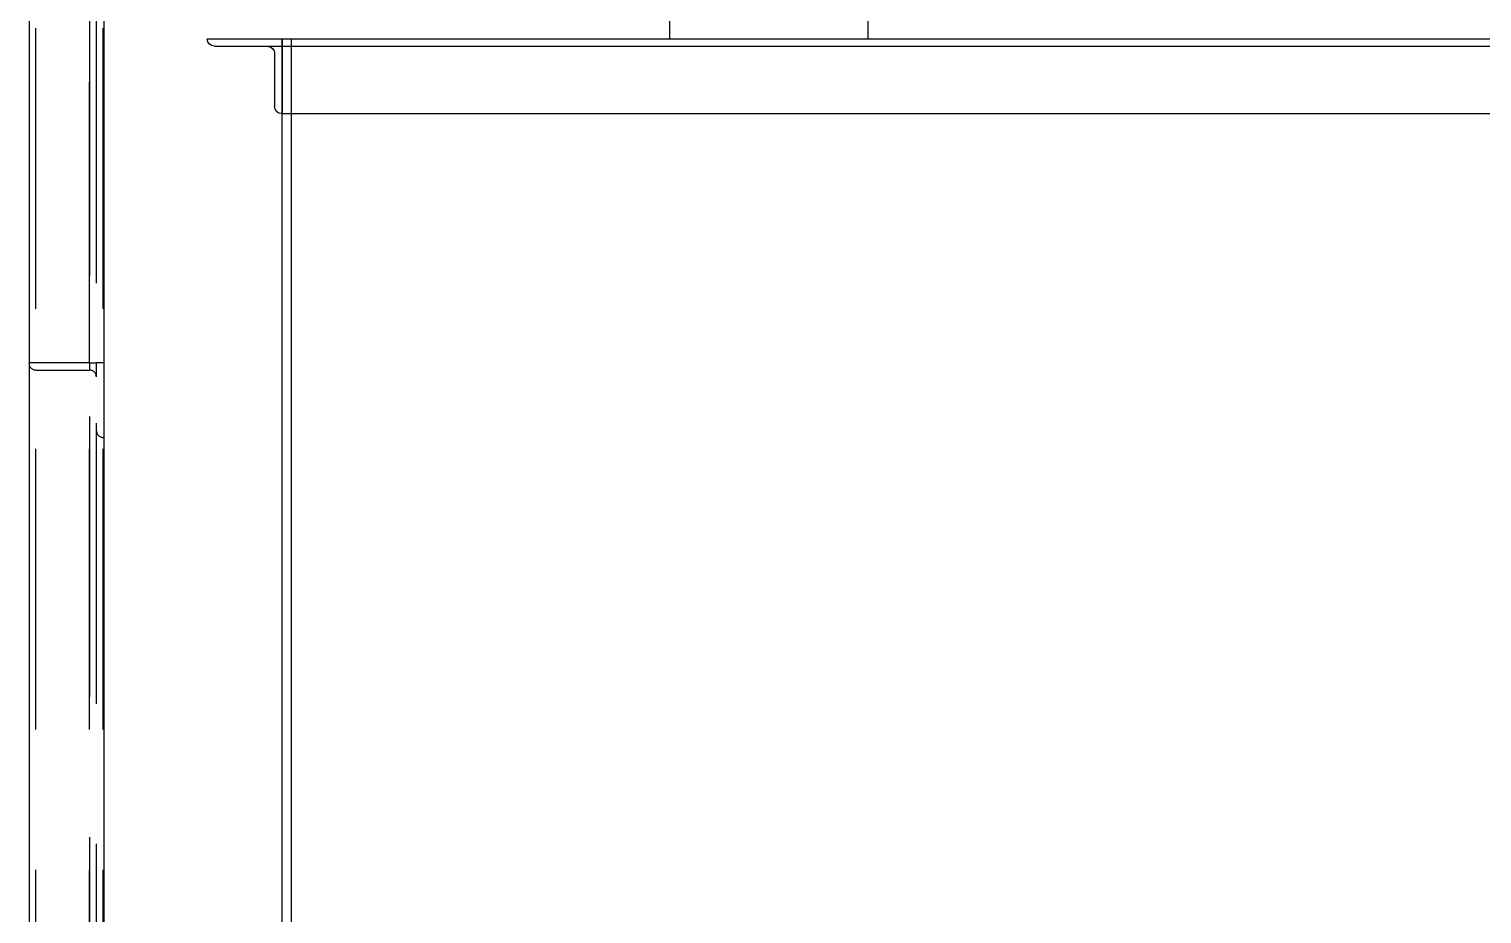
# Model space of a CAD drawing. Header units: metres. Extents: x 0 to 63075, y 0 to 44550.
# Drawn here: x 39330 to 40563, y 34661 to 35412 of the extents above; entities that cross this region are included whole.
import ezdxf

# ---------------------------------------------------------------- set-up
doc = ezdxf.new("R2010")
doc.units = ezdxf.units.M
doc.header["$LTSCALE"] = 75
doc.linetypes.add('HIDDEN2', pattern=[4.7625, 3.175, -1.5875])
for name, color, linetype in [('SDM', 7, 'Continuous'), ('SL1', 8, 'Continuous'), ('SL4', 4, 'Continuous'), ('ST1', 7, 'HIDDEN2')]:
    doc.layers.add(name, color=color, linetype=linetype)

# ---------------------------------------------------------------- blocks, each defined once
blk = doc.blocks.new('A$C32abaae3')
at = {"layer": 'SL1', "extrusion": (2.28848e-17, 1, 0)}
for p, q in [((13490, 7532.8), (13490, 7201.1)), ((13658.3, 7532.8), (13658.3, 7201.1))]:
    blk.add_line(p, q, dxfattribs=at)
at = {"layer": 'SL1', "extrusion": (-1.9916e-16, 1, 0)}
for p, q in [((13097.7, 7201.1, 14766.7), (16327.6, 7201.1, 14766.7)), ((13097.7, 7201.1, 14766.7), (13097.7, 7200.8, 14766.7)), ((13103.7, 7194.8, 14766.7), (16316.6, 7194.8, 14766.7)), ((13161.2, 7201.1, 14766.7), (13161.2, 7137.6, 14766.7)), ((13161.2, 7137.6, 14766.7), (13161.2, 7201.1, 14766.7)), ((13169.2, 4304.7, 14766.7), (13169.2, 7201.1, 14766.7)), ((13154.8, 7188.4, 14766.7), (13154.8, 7143.6, 14766.7)), ((13160.8, 7137.6, 14766.7), (16217.6, 7137.6, 14766.7)), ((13161.2, 4304.7, 14766.7), (13161.2, 7137.6, 14766.7))]:
    blk.add_line(p, q, dxfattribs=at)
at = {"layer": 'SL1', "extrusion": (0, 0, -1)}
for centre, radius, start, end in [((-13103.7, 7200.8, -14766.7), 6, 270, 0), ((-13148.5, 7188.4, -14766.7), 6.35, 90, 180), ((-13160.8, 7143.6, -14766.7), 6, 270, 0)]:
    blk.add_arc(centre, radius, start, end, dxfattribs=at)
blk = doc.blocks.new('A$C6e6623c1')
at = {"layer": 'SL4'}
for p, q in [((3849, 1481.4), (3849, 145.7)), ((3912.5, 1481.4), (3912.5, 145.7))]:
    blk.add_line(p, q, dxfattribs=at)
at = {"layer": 'ST1'}
for p, q in [((3854.8, 137.7), (3854.8, 1475)), ((3900.3, 1475), (3900.3, 137.7)), ((3900.3, 806.3), (3900.3, 1475)), ((3906.1, 1469.2), (3906.1, 137.7)), ((3912, 137.7), (3912, 1417.8)), ((3900.3, 806.3), (3849, 806.3)), ((3900.3, 806.3), (3900.3, 800)), ((3900.3, 806.3), (3906.1, 806.3)), ((3906.1, 806.3), (3906.1, 794.2)), ((3912.5, 806.3), (3906.1, 806.3)), ((3854.8, 800), (3900.3, 800)), ((3900.3, 137.7), (3900.3, 800)), ((3912, 742.9), (3912.5, 742.9))]:
    blk.add_line(p, q, dxfattribs=at)
for centre, start, end in [((3854.8, 805.9), 180, 270), ((3900.3, 794.2), 0, 90), ((3912, 748.7), 180, 270)]:
    blk.add_arc(centre, 5.85, start, end, dxfattribs=at)

msp = doc.modelspace()

# ---------------------------------------------------------------- block references
at = {"layer": 'SDM'}
for name, p in [('A$C32abaae3', (26383.8, 28203.1)), ('A$C6e6623c1', (35481.2, 34322.9))]:
    msp.add_blockref(name, p, dxfattribs=at)

doc.saveas('drawing.dxf')
